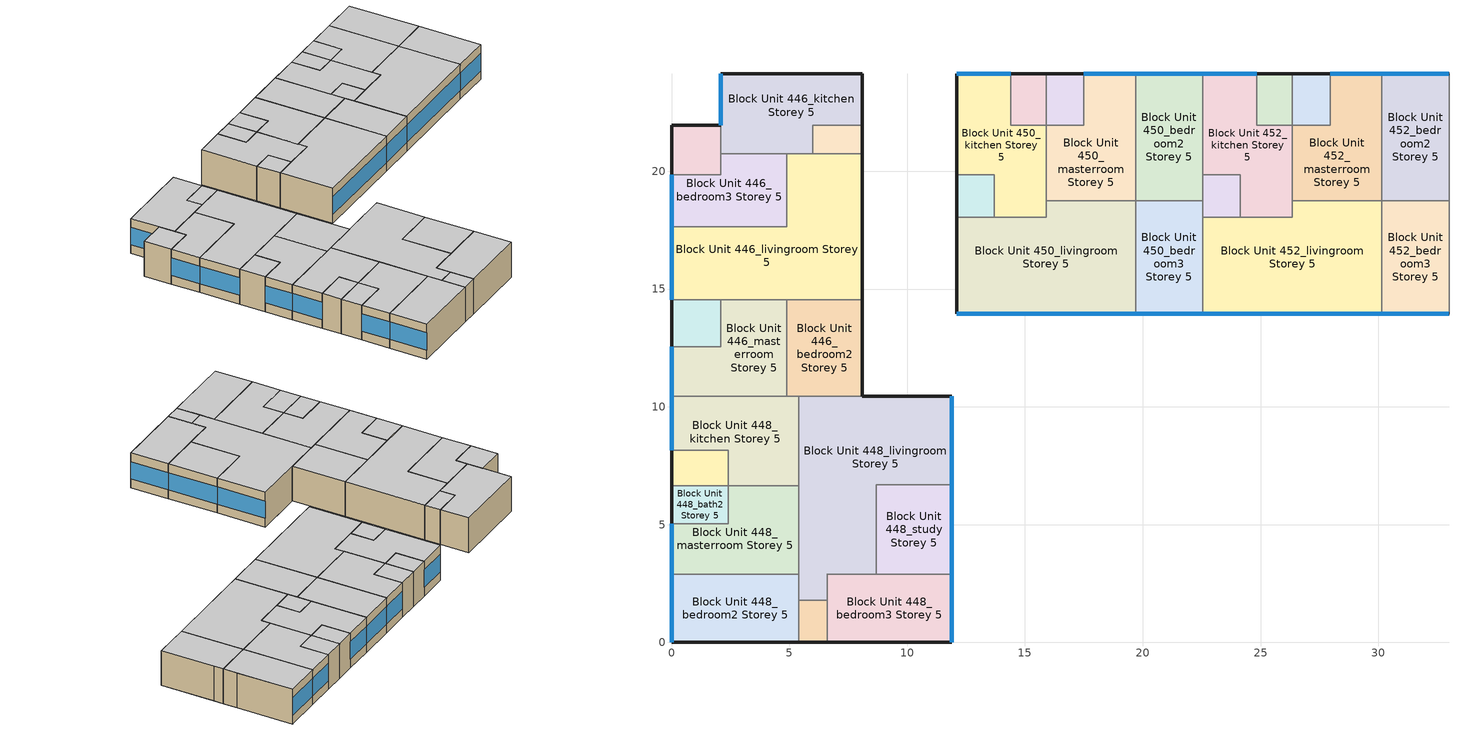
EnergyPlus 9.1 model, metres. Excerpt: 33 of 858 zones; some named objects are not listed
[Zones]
Block Unit 446_bath2 Storey 5
 floor adiabatic (Project Floor): 2.1,21.95 2.1,19.85 0,19.85 0,21.95 z17.6
 wall outside (Project Wall): 2.1,21.95 0,21.95 0,19.85 z17.6:20.4
 wall to Block Unit 446_bedroom3 Storey 5 (Project Wall): 0,19.85 2.1,19.85 2.1,20.75 z17.6:20.4
 wall to Block Unit 446_kitchen Storey 5 (Project Wall): 2.1,20.75 2.1,21.95 z17.6:20.4
 ceiling adiabatic (Project Ceiling): 2.1,19.85 2.1,21.95 0,21.95 0,19.85 z20.4
Block Unit 446_bedroom3 Storey 5
 floor adiabatic (Project Floor): 4.9,20.75 4.9,17.65 0,17.65 0,19.85 2.1,19.85 2.1,20.75 z17.6
 wall outside (Project Wall): 0,19.85 0,17.65 z17.6:20.4
 wall to Block Unit 446_kitchen Storey 5 (Project Wall): 4.9,20.75 2.1,20.75 z17.6:20.4
 wall to Block Unit 446_livingroom Storey 5 (Project Wall): 0,17.65 4.9,17.65 4.9,20.75 z17.6:20.4
 window (Project External Window): 0,19.85 0,17.65 z18.3:19.7
 ceiling adiabatic (Project Ceiling): 4.9,17.65 4.9,20.75 2.1,20.75 2.1,19.85 0,19.85 0,17.65 z20.4
Block Unit 446_livingroom Storey 5
 floor adiabatic (Project Floor): 8.1,20.75 8.1,14.55 0,14.55 0,17.65 4.9,17.65 4.9,20.75 z17.6
 wall outside (Project Wall): 0,17.65 0,14.55 / 8.1,14.55 8.1,20.75 z17.6:20.4
 wall to Block Unit 446_kitchen Storey 5 (Project Wall): 6,20.75 4.9,20.75 z17.6:20.4
 wall to Block Unit 446_store Storey 5 (Project Wall): 8.1,20.75 6,20.75 z17.6:20.4
 wall to Block Unit 446_bath1 Storey 5 (Project Wall): 0,14.55 2.1,14.55 z17.6:20.4
 wall to Block Unit 446_masterroom Storey 5 (Project Wall): 2.1,14.55 4.9,14.55 z17.6:20.4
 wall to Block Unit 446_bedroom2 Storey 5 (Project Wall): 4.9,14.55 8.1,14.55 z17.6:20.4
 window (Project External Window): 0,17.65 0,14.55 z18.3:19.7
 ceiling adiabatic (Project Ceiling): 8.1,14.55 8.1,20.75 4.9,20.75 4.9,17.65 0,17.65 0,14.55 z20.4
Block Unit 446_bath1 Storey 5
 floor adiabatic (Project Floor): 2.1,14.55 2.1,12.55 0,12.55 0,14.55 z17.6
 wall outside (Project Wall): 0,14.55 0,12.55 z17.6:20.4
 wall to Block Unit 446_masterroom Storey 5 (Project Wall): 0,12.55 2.1,12.55 2.1,14.55 z17.6:20.4
 ceiling adiabatic (Project Ceiling): 2.1,12.55 2.1,14.55 0,14.55 0,12.55 z20.4
Block Unit 446_masterroom Storey 5
 floor adiabatic (Project Floor): 4.9,14.55 4.9,10.45 0,10.45 0,12.55 2.1,12.55 2.1,14.55 z17.6
 wall outside (Project Wall): 0,12.55 0,10.45 z17.6:20.4
 wall to Block Unit 448_kitchen Storey 5 (Project Wall): 0,10.45 4.9,10.45 z17.6:20.4
 wall to Block Unit 446_bedroom2 Storey 5 (Project Wall): 4.9,10.45 4.9,14.55 z17.6:20.4
 window (Project External Window): 0,12.55 0,10.45 z18.3:19.7
 ceiling adiabatic (Project Ceiling): 4.9,10.45 4.9,14.55 2.1,14.55 2.1,12.55 0,12.55 0,10.45 z20.4
Block Unit 446_bedroom2 Storey 5
 floor adiabatic (Project Floor): 8.1,14.55 8.1,10.45 4.9,10.45 4.9,14.55 z17.6
 wall outside (Project Wall): 8.1,10.45 8.1,14.55 z17.6:20.4
 wall to Block Unit 448_kitchen Storey 5 (Project Wall): 4.9,10.45 5.4,10.45 z17.6:20.4
 wall to Block Unit 448_livingroom Storey 5 (Project Wall): 5.4,10.45 8.1,10.45 z17.6:20.4
 ceiling adiabatic (Project Ceiling): 8.1,10.45 8.1,14.55 4.9,14.55 4.9,10.45 z20.4
Block Unit 446_kitchen Storey 5
 floor adiabatic (Project Floor): 8.1,24.15 8.1,21.95 6,21.95 6,20.75 2.1,20.75 2.1,24.15 z17.6
 wall outside (Project Wall): 8.1,21.95 8.1,24.15 2.1,24.15 2.1,21.95 z17.6:20.4
 wall to Block Unit 446_store Storey 5 (Project Wall): 6,20.75 6,21.95 8.1,21.95 z17.6:20.4
 window (Project External Window): 2.1,24.15 2.1,21.95 z18.3:19.7
 ceiling adiabatic (Project Ceiling): 8.1,21.95 8.1,24.15 2.1,24.15 2.1,20.75 6,20.75 6,21.95 z20.4
Block Unit 446_store Storey 5
 floor adiabatic (Project Floor): 8.1,21.95 8.1,20.75 6,20.75 6,21.95 z17.6
 wall outside (Project Wall): 8.1,20.75 8.1,21.95 z17.6:20.4
 ceiling adiabatic (Project Ceiling): 8.1,20.75 8.1,21.95 6,21.95 6,20.75 z20.4
Block Unit 448_masterroom Storey 5
 floor adiabatic (Project Floor): 5.4,6.65 5.4,2.9 0,2.9 0,5.05 2.4,5.05 2.4,6.65 z17.6
 wall outside (Project Wall): 0,5.05 0,2.9 z17.6:20.4
 wall to Block Unit 448_kitchen Storey 5 (Project Wall): 5.4,6.65 2.4,6.65 z17.6:20.4
 wall to Block Unit 448_bath2 Storey 5 (Project Wall): 2.4,6.65 2.4,5.05 0,5.05 z17.6:20.4
 wall to Block Unit 448_bedroom2 Storey 5 (Project Wall): 0,2.9 5.4,2.9 z17.6:20.4
 wall to Block Unit 448_livingroom Storey 5 (Project Wall): 5.4,2.9 5.4,6.65 z17.6:20.4
 window (Project External Window): 0,5.05 0,2.9 z18.3:19.7
 ceiling adiabatic (Project Ceiling): 5.4,2.9 5.4,6.65 2.4,6.65 2.4,5.05 0,5.05 0,2.9 z20.4
Block Unit 448_bedroom2 Storey 5
 floor adiabatic (Project Floor): 5.4,2.9 5.4,0 0,0 0,2.9 z17.6
 wall outside (Project Wall): 0,2.9 0,0 5.4,0 z17.6:20.4
 wall to Block Unit 448_store Storey 5 (Project Wall): 5.4,0 5.4,1.8 z17.6:20.4
 wall to Block Unit 448_livingroom Storey 5 (Project Wall): 5.4,1.8 5.4,2.9 z17.6:20.4
 window (Project External Window): 0,2.9 0,0 z18.3:19.7
 ceiling adiabatic (Project Ceiling): 5.4,0 5.4,2.9 0,2.9 0,0 z20.4
Block Unit 448_bedroom3 Storey 5
 floor adiabatic (Project Floor): 11.9,2.9 11.9,0 6.6,0 6.6,2.9 z17.6
 wall outside (Project Wall): 6.6,0 11.9,0 11.9,2.9 z17.6:20.4
 wall to Block Unit 448_study Storey 5 (Project Wall): 11.9,2.9 8.7,2.9 z17.6:20.4
 wall to Block Unit 448_livingroom Storey 5 (Project Wall): 8.7,2.9 6.6,2.9 6.6,1.8 z17.6:20.4
 wall to Block Unit 448_store Storey 5 (Project Wall): 6.6,1.8 6.6,0 z17.6:20.4
 window (Project External Window): 11.9,0 11.9,2.9 z18.3:19.7
 ceiling adiabatic (Project Ceiling): 11.9,0 11.9,2.9 6.6,2.9 6.6,0 z20.4
Block Unit 448_study Storey 5
 floor adiabatic (Project Floor): 11.9,6.7 11.9,2.9 8.7,2.9 8.7,6.7 z17.6
 wall outside (Project Wall): 11.9,2.9 11.9,6.7 z17.6:20.4
 wall to Block Unit 448_livingroom Storey 5 (Project Wall): 11.9,6.7 8.7,6.7 8.7,2.9 z17.6:20.4
 window (Project External Window): 11.9,2.9 11.9,6.7 z18.3:19.7
 ceiling adiabatic (Project Ceiling): 11.9,2.9 11.9,6.7 8.7,6.7 8.7,2.9 z20.4
Block Unit 448_bath1 Storey 5
 floor adiabatic (Project Floor): 2.4,8.15 2.4,6.65 0,6.65 0,8.15 z17.6
 wall outside (Project Wall): 0,8.15 0,6.65 z17.6:20.4
 wall to Block Unit 448_kitchen Storey 5 (Project Wall): 2.4,6.65 2.4,8.15 0,8.15 z17.6:20.4
 wall to Block Unit 448_bath2 Storey 5 (Project Wall): 0,6.65 2.4,6.65 z17.6:20.4
 ceiling adiabatic (Project Ceiling): 2.4,6.65 2.4,8.15 0,8.15 0,6.65 z20.4
Block Unit 448_bath2 Storey 5
 floor adiabatic (Project Floor): 2.4,6.65 2.4,5.05 0,5.05 0,6.65 z17.6
 wall outside (Project Wall): 0,6.65 0,5.05 z17.6:20.4
 ceiling adiabatic (Project Ceiling): 2.4,5.05 2.4,6.65 0,6.65 0,5.05 z20.4
Block Unit 448_kitchen Storey 5
 floor adiabatic (Project Floor): 5.4,10.45 5.4,6.65 2.4,6.65 2.4,8.15 0,8.15 0,10.45 z17.6
 wall outside (Project Wall): 0,10.45 0,8.15 z17.6:20.4
 wall to Block Unit 448_livingroom Storey 5 (Project Wall): 5.4,6.65 5.4,10.45 z17.6:20.4
 window (Project External Window): 0,10.45 0,8.15 z18.3:19.7
 ceiling adiabatic (Project Ceiling): 5.4,6.65 5.4,10.45 0,10.45 0,8.15 2.4,8.15 2.4,6.65 z20.4
Block Unit 448_store Storey 5
 floor adiabatic (Project Floor): 6.6,1.8 6.6,0 5.4,0 5.4,1.8 z17.6
 wall outside (Project Wall): 5.4,0 6.6,0 z17.6:20.4
 wall to Block Unit 448_livingroom Storey 5 (Project Wall): 6.6,1.8 5.4,1.8 z17.6:20.4
 ceiling adiabatic (Project Ceiling): 6.6,0 6.6,1.8 5.4,1.8 5.4,0 z20.4
Block Unit 448_livingroom Storey 5
 floor adiabatic (Project Floor): 11.9,10.45 11.9,6.7 8.7,6.7 8.7,2.9 6.6,2.9 6.6,1.8 5.4,1.8 5.4,10.45 z17.6
 wall outside (Project Wall): 11.9,6.7 11.9,10.45 8.1,10.45 z17.6:20.4
 window (Project External Window): 11.9,6.7 11.9,10.45 z18.3:19.7
 ceiling adiabatic (Project Ceiling): 8.7,2.9 8.7,6.7 11.9,6.7 11.9,10.45 5.4,10.45 5.4,1.8 6.6,1.8 6.6,2.9 z20.4
Block Unit 450_masterroom Storey 5
 floor adiabatic (Project Floor): 19.7,24.15 19.7,18.75 15.9,18.75 15.9,21.95 17.5,21.95 17.5,24.15 z17.6
 wall outside (Project Wall): 19.7,24.15 17.5,24.15 z17.6:20.4
 wall to Block Unit 450_bath2 Storey 5 (Project Wall): 17.5,24.15 17.5,21.95 15.9,21.95 z17.6:20.4
 wall to Block Unit 450_kitchen Storey 5 (Project Wall): 15.9,21.95 15.9,18.75 z17.6:20.4
 wall to Block Unit 450_livingroom Storey 5 (Project Wall): 15.9,18.75 19.7,18.75 z17.6:20.4
 wall to Block Unit 450_bedroom2 Storey 5 (Project Wall): 19.7,18.75 19.7,24.15 z17.6:20.4
 window (Project External Window): 19.7,24.15 17.5,24.15 z18.3:19.7
 ceiling adiabatic (Project Ceiling): 19.7,18.75 19.7,24.15 17.5,24.15 17.5,21.95 15.9,21.95 15.9,18.75 z20.4
Block Unit 450_bedroom2 Storey 5
 floor adiabatic (Project Floor): 22.55,24.15 22.55,18.75 19.7,18.75 19.7,24.15 z17.6
 wall outside (Project Wall): 22.55,24.15 19.7,24.15 z17.6:20.4
 wall to Block Unit 450_bedroom3 Storey 5 (Project Wall): 19.7,18.75 22.55,18.75 z17.6:20.4
 wall to Block Unit 452_kitchen Storey 5 (Project Wall): 22.55,19.85 22.55,24.15 z17.6:20.4
 wall to Block Unit 452_store Storey 5 (Project Wall): 22.55,18.75 22.55,19.85 z17.6:20.4
 window (Project External Window): 22.55,24.15 19.7,24.15 z18.3:19.7
 ceiling adiabatic (Project Ceiling): 22.55,18.75 22.55,24.15 19.7,24.15 19.7,18.75 z20.4
Block Unit 450_bedroom3 Storey 5
 floor adiabatic (Project Floor): 22.55,18.75 22.55,13.95 19.7,13.95 19.7,18.75 z17.6
 wall outside (Project Wall): 19.7,13.95 22.55,13.95 z17.6:20.4
 wall to Block Unit 450_livingroom Storey 5 (Project Wall): 19.7,18.75 19.7,13.95 z17.6:20.4
 wall to Block Unit 452_store Storey 5 (Project Wall): 22.55,18.05 22.55,18.75 z17.6:20.4
 wall to Block Unit 452_livingroom Storey 5 (Project Wall): 22.55,13.95 22.55,18.05 z17.6:20.4
 window (Project External Window): 19.7,13.95 22.55,13.95 z18.3:19.7
 ceiling adiabatic (Project Ceiling): 22.55,13.95 22.55,18.75 19.7,18.75 19.7,13.95 z20.4
Block Unit 450_bath1 Storey 5
 floor adiabatic (Project Floor): 15.9,24.15 15.9,21.95 14.4,21.95 14.4,24.15 z17.6
 wall outside (Project Wall): 15.9,24.15 14.4,24.15 z17.6:20.4
 wall to Block Unit 450_kitchen Storey 5 (Project Wall): 14.4,24.15 14.4,21.95 15.9,21.95 z17.6:20.4
 wall to Block Unit 450_bath2 Storey 5 (Project Wall): 15.9,21.95 15.9,24.15 z17.6:20.4
 ceiling adiabatic (Project Ceiling): 15.9,21.95 15.9,24.15 14.4,24.15 14.4,21.95 z20.4
Block Unit 450_bath2 Storey 5
 floor adiabatic (Project Floor): 17.5,24.15 17.5,21.95 15.9,21.95 15.9,24.15 z17.6
 wall outside (Project Wall): 17.5,24.15 15.9,24.15 z17.6:20.4
 ceiling adiabatic (Project Ceiling): 17.5,21.95 17.5,24.15 15.9,24.15 15.9,21.95 z20.4
Block Unit 450_kitchen Storey 5
 floor adiabatic (Project Floor): 14.4,24.15 14.4,21.95 15.9,21.95 15.9,18.05 13.7,18.05 13.7,19.85 12.1,19.85 12.1,24.15 z17.6
 wall outside (Project Wall): 14.4,24.15 12.1,24.15 12.1,19.85 z17.6:20.4
 wall to Block Unit 450_livingroom Storey 5 (Project Wall): 13.7,18.05 15.9,18.05 15.9,18.75 z17.6:20.4
 wall to Block Unit 450_store Storey 5 (Project Wall): 12.1,19.85 13.7,19.85 13.7,18.05 z17.6:20.4
 window (Project External Window): 14.4,24.15 12.1,24.15 z18.3:19.7
 ceiling adiabatic (Project Ceiling): 15.9,18.05 15.9,21.95 14.4,21.95 14.4,24.15 12.1,24.15 12.1,19.85 13.7,19.85 13.7,18.05 z20.4
Block Unit 450_store Storey 5
 floor adiabatic (Project Floor): 13.7,19.85 13.7,18.05 12.1,18.05 12.1,19.85 z17.6
 wall outside (Project Wall): 12.1,19.85 12.1,18.05 z17.6:20.4
 wall to Block Unit 450_livingroom Storey 5 (Project Wall): 12.1,18.05 13.7,18.05 z17.6:20.4
 ceiling adiabatic (Project Ceiling): 13.7,18.05 13.7,19.85 12.1,19.85 12.1,18.05 z20.4
Block Unit 450_livingroom Storey 5
 floor adiabatic (Project Floor): 19.7,18.75 19.7,13.95 12.1,13.95 12.1,18.05 15.9,18.05 15.9,18.75 z17.6
 wall outside (Project Wall): 12.1,18.05 12.1,13.95 19.7,13.95 z17.6:20.4
 window (Project External Window): 12.1,13.95 19.7,13.95 z18.3:19.7
 ceiling adiabatic (Project Ceiling): 19.7,13.95 19.7,18.75 15.9,18.75 15.9,18.05 12.1,18.05 12.1,13.95 z20.4
Block Unit 452_masterroom Storey 5
 floor adiabatic (Project Floor): 30.15,24.15 30.15,18.75 26.35,18.75 26.35,21.95 27.95,21.95 27.95,24.15 z17.6
 wall outside (Project Wall): 30.15,24.15 27.95,24.15 z17.6:20.4
 wall to Block Unit 452_bath2 Storey 5 (Project Wall): 27.95,24.15 27.95,21.95 26.35,21.95 z17.6:20.4
 wall to Block Unit 452_kitchen Storey 5 (Project Wall): 26.35,21.95 26.35,18.75 z17.6:20.4
 wall to Block Unit 452_livingroom Storey 5 (Project Wall): 26.35,18.75 30.15,18.75 z17.6:20.4
 wall to Block Unit 452_bedroom2 Storey 5 (Project Wall): 30.15,18.75 30.15,24.15 z17.6:20.4
 window (Project External Window): 30.15,24.15 27.95,24.15 z18.3:19.7
 ceiling adiabatic (Project Ceiling): 30.15,18.75 30.15,24.15 27.95,24.15 27.95,21.95 26.35,21.95 26.35,18.75 z20.4
Block Unit 452_bedroom2 Storey 5
 floor adiabatic (Project Floor): 33,24.15 33,18.75 30.15,18.75 30.15,24.15 z17.6
 wall outside (Project Wall): 33,24.15 30.15,24.15 z17.6:20.4
 wall to Block Unit 452_bedroom3 Storey 5 (Project Wall): 30.15,18.75 33,18.75 z17.6:20.4
 wall to Block Unit 454_kitchen Storey 5 (Project Wall): 33,19.85 33,24.15 z17.6:20.4
 wall to Block Unit 454_store Storey 5 (Project Wall): 33,18.75 33,19.85 z17.6:20.4
 window (Project External Window): 33,24.15 30.15,24.15 z18.3:19.7
 ceiling adiabatic (Project Ceiling): 33,18.75 33,24.15 30.15,24.15 30.15,18.75 z20.4
Block Unit 452_bedroom3 Storey 5
 floor adiabatic (Project Floor): 33,18.75 33,13.95 30.15,13.95 30.15,18.75 z17.6
 wall outside (Project Wall): 30.15,13.95 33,13.95 z17.6:20.4
 wall to Block Unit 452_livingroom Storey 5 (Project Wall): 30.15,18.75 30.15,13.95 z17.6:20.4
 wall to Block Unit 454_store Storey 5 (Project Wall): 33,18.05 33,18.75 z17.6:20.4
 wall to Block Unit 454_livingroom Storey 5 (Project Wall): 33,13.95 33,18.05 z17.6:20.4
 window (Project External Window): 30.15,13.95 33,13.95 z18.3:19.7
 ceiling adiabatic (Project Ceiling): 33,13.95 33,18.75 30.15,18.75 30.15,13.95 z20.4
Block Unit 452_bath1 Storey 5
 floor adiabatic (Project Floor): 26.35,24.15 26.35,21.95 24.85,21.95 24.85,24.15 z17.6
 wall outside (Project Wall): 26.35,24.15 24.85,24.15 z17.6:20.4
 wall to Block Unit 452_kitchen Storey 5 (Project Wall): 24.85,24.15 24.85,21.95 26.35,21.95 z17.6:20.4
 wall to Block Unit 452_bath2 Storey 5 (Project Wall): 26.35,21.95 26.35,24.15 z17.6:20.4
 ceiling adiabatic (Project Ceiling): 26.35,21.95 26.35,24.15 24.85,24.15 24.85,21.95 z20.4
Block Unit 452_bath2 Storey 5
 floor adiabatic (Project Floor): 27.95,24.15 27.95,21.95 26.35,21.95 26.35,24.15 z17.6
 wall outside (Project Wall): 27.95,24.15 26.35,24.15 z17.6:20.4
 ceiling adiabatic (Project Ceiling): 27.95,21.95 27.95,24.15 26.35,24.15 26.35,21.95 z20.4
Block Unit 452_kitchen Storey 5
 floor adiabatic (Project Floor): 24.85,24.15 24.85,21.95 26.35,21.95 26.35,18.05 24.15,18.05 24.15,19.85 22.55,19.85 22.55,24.15 z17.6
 wall outside (Project Wall): 24.85,24.15 22.55,24.15 z17.6:20.4
 wall to Block Unit 452_livingroom Storey 5 (Project Wall): 24.15,18.05 26.35,18.05 26.35,18.75 z17.6:20.4
 wall to Block Unit 452_store Storey 5 (Project Wall): 22.55,19.85 24.15,19.85 24.15,18.05 z17.6:20.4
 window (Project External Window): 24.85,24.15 22.55,24.15 z18.3:19.7
 ceiling adiabatic (Project Ceiling): 26.35,18.05 26.35,21.95 24.85,21.95 24.85,24.15 22.55,24.15 22.55,19.85 24.15,19.85 24.15,18.05 z20.4
Block Unit 452_store Storey 5
 floor adiabatic (Project Floor): 24.15,19.85 24.15,18.05 22.55,18.05 22.55,19.85 z17.6
 wall to Block Unit 452_livingroom Storey 5 (Project Wall): 22.55,18.05 24.15,18.05 z17.6:20.4
 ceiling adiabatic (Project Ceiling): 24.15,18.05 24.15,19.85 22.55,19.85 22.55,18.05 z20.4
Block Unit 452_livingroom Storey 5
 floor adiabatic (Project Floor): 30.15,18.75 30.15,13.95 22.55,13.95 22.55,18.05 26.35,18.05 26.35,18.75 z17.6
 wall outside (Project Wall): 22.55,13.95 30.15,13.95 z17.6:20.4
 window (Project External Window): 22.55,13.95 30.15,13.95 z18.3:19.7
 ceiling adiabatic (Project Ceiling): 30.15,13.95 30.15,18.75 26.35,18.75 26.35,18.05 22.55,18.05 22.55,13.95 z20.4
[Building]
One Precinct: North Axis=0; Terrain=City; Loads Convergence Tolerance Value=0.04; Temperature Convergence Tolerance Value=0.4; Solar Distribution=FullInteriorAndExterior; Maximum Number of Warmup Days=25; Minimum Number of Warmup Days=6
[Site:Location]
SGP_Singapore.486980_IWEC: Latitude=1.37; Longitude=103.98; Time Zone=8; Elevation=16
[MATERIAL] Roughness=MediumRough
Name | Thickness | Conductivity | Density | Specific Heat | Thermal Absorptance | Solar Absorptance | Visible Absorptance
ConcreteWall | 0.15 | 0.8 | 2400 | 880 | 0.85 | 0.79 | 0.79
Greenwall | 0.079 | 2.5 | 1293 | 853 | 0.98 | 0.75 | 0.75
[WindowMaterial:SimpleGlazingSystem]
SingleGlazingEuroGrey: UFactor=5.93; Solar Heat Gain Coefficient=0.62; Visible Transmittance=0.495
[Construction]
Project Wall: Greenwall
Project Floor; Project Ceiling: ConcreteWall
Project External Window: SingleGlazingEuroGrey
[ZONE] Type=1; Multiplier=1; Ceiling Height=autocalculate; Volume=autocalculate; Floor Area=autocalculate; Part of Total Floor Area=Yes
Block Unit 446_bath2 Storey 5; Block Unit 446_bedroom3 Storey 5; Block Unit 446_livingroom Storey 5; Block Unit 446_bath1 Storey 5; Block Unit 446_masterroom Storey 5; Block Unit 446_bedroom2 Storey 5; Block Unit 446_kitchen Storey 5; Block Unit 446_store Storey 5; Block Unit 448_masterroom Storey 5; Block Unit 448_bedroom2 Storey 5; Block Unit 448_bedroom3 Storey 5; Block Unit 448_study Storey 5; Block Unit 448_bath1 Storey 5; Block Unit 448_bath2 Storey 5; Block Unit 448_kitchen Storey 5; Block Unit 448_store Storey 5; Block Unit 448_livingroom Storey 5; Block Unit 450_masterroom Storey 5; Block Unit 450_bedroom2 Storey 5; Block Unit 450_bedroom3 Storey 5; Block Unit 450_bath1 Storey 5; Block Unit 450_bath2 Storey 5; Block Unit 450_kitchen Storey 5; Block Unit 450_store Storey 5; Block Unit 450_livingroom Storey 5; Block Unit 452_masterroom Storey 5; Block Unit 452_bedroom2 Storey 5; Block Unit 452_bedroom3 Storey 5; Block Unit 452_bath1 Storey 5; Block Unit 452_bath2 Storey 5; Block Unit 452_kitchen Storey 5; Block Unit 452_store Storey 5; Block Unit 452_livingroom Storey 5
[ZONEINFILTRATION:DESIGNFLOWRATE] Design Flow Rate Calculation Method=AirChanges/Hour; Constant Term Coefficient=1; Temperature Term Coefficient=0; Velocity Term Coefficient=0; Velocity Squared Term Coefficient=0
Name | Zone or ZoneList | Schedule | Air Changes per Hour
Block Unit 446_bath2 Storey 5 Infiltration | Block Unit 446_bath2 Storey 5 | Always On | 1
Block Unit 446_bedroom3 Storey 5 Infiltration | Block Unit 446_bedroom3 Storey 5 | Always On | 0.2
Block Unit 446_livingroom Storey 5 Infiltration | Block Unit 446_livingroom Storey 5 | Living_Infiltration_AirCon | 1
Block Unit 446_bath1 Storey 5 Infiltration | Block Unit 446_bath1 Storey 5 | Always On | 1
Block Unit 446_masterroom Storey 5 Infiltration | Block Unit 446_masterroom Storey 5 | Always On | 0.2
Block Unit 446_bedroom2 Storey 5 Infiltration | Block Unit 446_bedroom2 Storey 5 | Always On | 0.2
Block Unit 446_kitchen Storey 5 Infiltration | Block Unit 446_kitchen Storey 5 | Always On | 1
Block Unit 446_store Storey 5 Infiltration | Block Unit 446_store Storey 5 | Always On | 1
Block Unit 448_masterroom Storey 5 Infiltration | Block Unit 448_masterroom Storey 5 | Always On | 0.2
Block Unit 448_bedroom2 Storey 5 Infiltration | Block Unit 448_bedroom2 Storey 5 | Always On | 0.2
Block Unit 448_bedroom3 Storey 5 Infiltration | Block Unit 448_bedroom3 Storey 5 | Always On | 0.2
Block Unit 448_study Storey 5 Infiltration | Block Unit 448_study Storey 5 | Always On | 1
Block Unit 448_bath1 Storey 5 Infiltration | Block Unit 448_bath1 Storey 5 | Always On | 1
Block Unit 448_bath2 Storey 5 Infiltration | Block Unit 448_bath2 Storey 5 | Always On | 1
Block Unit 448_kitchen Storey 5 Infiltration | Block Unit 448_kitchen Storey 5 | Always On | 1
Block Unit 448_store Storey 5 Infiltration | Block Unit 448_store Storey 5 | Always On | 1
Block Unit 448_livingroom Storey 5 Infiltration | Block Unit 448_livingroom Storey 5 | Living_Infiltration_AirCon | 1
Block Unit 450_masterroom Storey 5 Infiltration | Block Unit 450_masterroom Storey 5 | Always On | 0.2
Block Unit 450_bedroom2 Storey 5 Infiltration | Block Unit 450_bedroom2 Storey 5 | Always On | 0.2
Block Unit 450_bedroom3 Storey 5 Infiltration | Block Unit 450_bedroom3 Storey 5 | Always On | 0.2
Block Unit 450_bath1 Storey 5 Infiltration | Block Unit 450_bath1 Storey 5 | Always On | 1
Block Unit 450_bath2 Storey 5 Infiltration | Block Unit 450_bath2 Storey 5 | Always On | 1
Block Unit 450_kitchen Storey 5 Infiltration | Block Unit 450_kitchen Storey 5 | Always On | 1
Block Unit 450_store Storey 5 Infiltration | Block Unit 450_store Storey 5 | Always On | 1
Block Unit 450_livingroom Storey 5 Infiltration | Block Unit 450_livingroom Storey 5 | Living_Infiltration_AirCon | 1
Block Unit 452_masterroom Storey 5 Infiltration | Block Unit 452_masterroom Storey 5 | Always On | 0.2
Block Unit 452_bedroom2 Storey 5 Infiltration | Block Unit 452_bedroom2 Storey 5 | Always On | 0.2
Block Unit 452_bedroom3 Storey 5 Infiltration | Block Unit 452_bedroom3 Storey 5 | Always On | 0.2
Block Unit 452_bath1 Storey 5 Infiltration | Block Unit 452_bath1 Storey 5 | Always On | 1
Block Unit 452_bath2 Storey 5 Infiltration | Block Unit 452_bath2 Storey 5 | Always On | 1
Block Unit 452_kitchen Storey 5 Infiltration | Block Unit 452_kitchen Storey 5 | Always On | 1
Block Unit 452_store Storey 5 Infiltration | Block Unit 452_store Storey 5 | Always On | 1
Block Unit 452_livingroom Storey 5 Infiltration | Block Unit 452_livingroom Storey 5 | Living_Infiltration_AirCon | 1
[HVACTEMPLATE:ZONE:IDEALLOADSAIRSYSTEM] Template Thermostat=Zone Stat; System Availability Schedule=AirCon_normal; Maximum Heating Supply Air Temperature=50; Minimum Cooling Supply Air Temperature=13; Maximum Heating Supply Air Humidity Ratio=0.0156; Minimum Cooling Supply Air Humidity Ratio=0.0077; Heating Limit=NoLimit; Cooling Limit=NoLimit; Heating Availability Schedule=Always Off; Cooling Availability Schedule=AirCon_normal; Dehumidification Control Type=Humidistat; Cooling Sensible Heat Ratio=0.7; Dehumidification Setpoint=60; Humidification Control Type=None; Outdoor Air Method=None; Outdoor Air Flow Rate per Person=0.00944; Outdoor Air Flow Rate per Zone Floor Area=0; Outdoor Air Flow Rate per Zone=0; Demand Controlled Ventilation Type=None; Outdoor Air Economizer Type=NoEconomizer; Heat Recovery Type=None; Sensible Heat Recovery Effectiveness=0.7; Latent Heat Recovery Effectiveness=0.65
Block Unit 446_bedroom3 Storey 5; Block Unit 446_livingroom Storey 5; Block Unit 446_masterroom Storey 5; Block Unit 446_bedroom2 Storey 5; Block Unit 448_masterroom Storey 5; Block Unit 448_bedroom2 Storey 5; Block Unit 448_bedroom3 Storey 5; Block Unit 448_livingroom Storey 5; Block Unit 450_masterroom Storey 5; Block Unit 450_bedroom2 Storey 5; Block Unit 450_bedroom3 Storey 5; Block Unit 450_livingroom Storey 5; Block Unit 452_masterroom Storey 5; Block Unit 452_bedroom2 Storey 5; Block Unit 452_bedroom3 Storey 5; Block Unit 452_livingroom Storey 5
[Schedule:Compact]
Always On: Through: 12/31, For: AllDays, Until: 24:00, 1
Always Off: Through: 12/31, For: AllDays, Until: 24:00, 0
AirCon_normal: Through: 31 Dec, For: AllDays, Until: 07:00, 1, Until: 22:00, 0, Until: 24:00, 1
[SCHEDULE:COMPACT]
Living_Infiltration_AirCon: Through: 12/31, For: AllDays, Until: 07:00, 0.2, Until: 22:00, 1, Until: 24:00, 0.2
